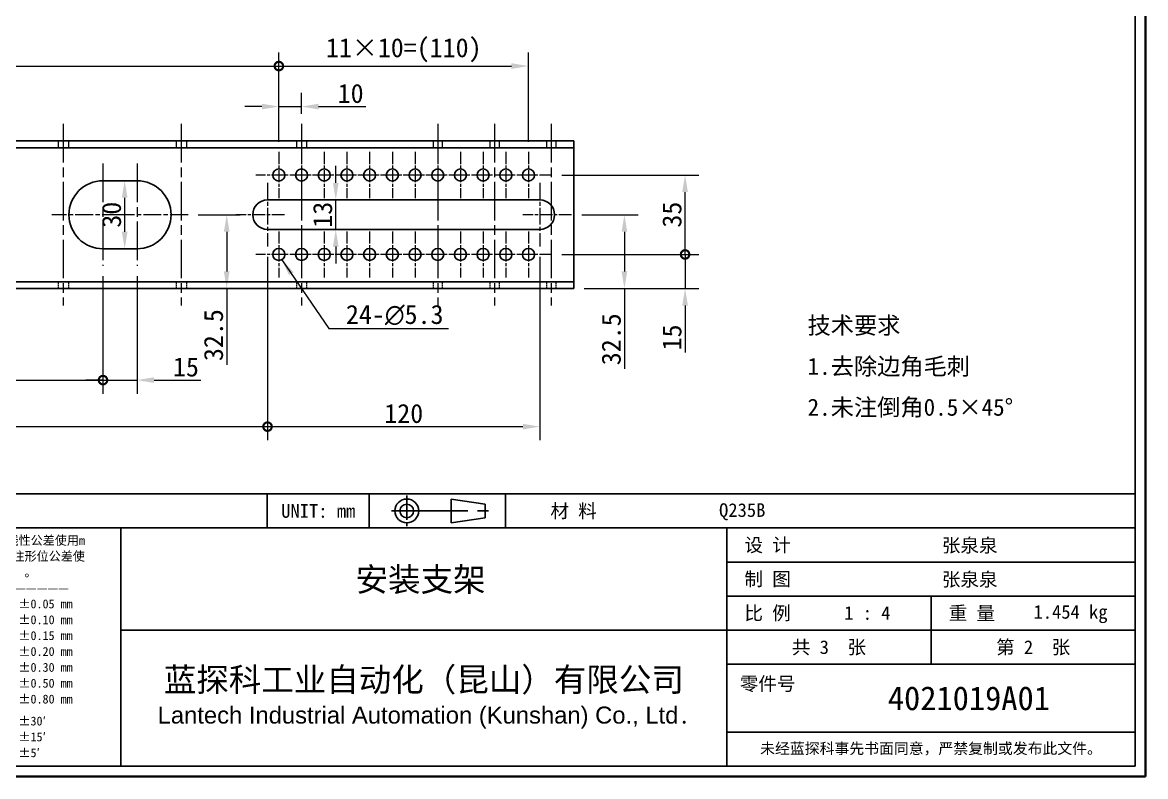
# Model space of a CAD drawing. Header units: millimetres. Extents: x 18 to 875, y 16 to 614.
# Drawn here: x 379.7 to 874.5, y 16.5 to 348.7 of the extents above; entities that cross this region are included whole.
import ezdxf
from ezdxf.enums import TextEntityAlignment as Align

# ---------------------------------------------------------------- set-up
doc = ezdxf.new("R2010")
doc.units = ezdxf.units.MM
doc.header["$LTSCALE"] = 3
doc.linetypes.add('CHAIN', pattern=[0.3543, 0.2362, -0.0295, 0.0591, -0.0295])
doc.linetypes.add('DASHED', pattern=[0.2067, 0.1654, -0.0413])
for name, color, linetype, lineweight in [('1', 7, 'Continuous', 18), ('可见 (ISO)', 7, 'Continuous', 25), ('图框 (ISO)', 7, 'Continuous', 35), ('标题 (ISO)', 7, 'Continuous', 25)]:
    doc.layers.add(name, color=color, linetype=linetype, lineweight=lineweight)
for name, color, linetype, lineweight, true_color in [('中心标记 (ISO)', 1, 'CHAIN', 18, 0xff0000), ('中心线 (ISO)', 1, 'CHAIN', 18, 0xff0000), ('尺寸 (ISO)', 7, 'Continuous', 18, 0x008000), ('符号 (ISO)', 7, 'Continuous', 18, 0x008000), ('隐藏 (ISO)', 5, 'DASHED', 18, 0x0000ff)]:
    doc.layers.add(name, color=color, linetype=linetype, lineweight=lineweight, true_color=true_color)
doc.styles.add('文本样式164', font='SimSun.ttf')
doc.styles.add('文本样式165', font='SimSun.ttf')
doc.styles.add('文本样式74', font='SimSun.ttf')
doc.styles.add('最新国标', font='simfang.ttf')
doc.styles.add('注释文本 (ISO)', font='simfang.ttf')
doc.dimstyles.new('默认 (GB)', dxfattribs={"dimscale": 3, "dimtxt": 2.8, "dimasz": 2.5, "dimexe": 2, "dimexo": 1.5, "dimgap": 0.5, "dimtad": 1, "dimtoh": 1, "dimdsep": 46, "dimtxsty": '最新国标', "dimcen": 0.09, "dimdle": 10, "dimclrd": 256, "dimclre": 256, "dimclrt": 256, "dimaunit": 1, "dimadec": 3, "dimazin": 2, "dimtfac": 0.535714, "dimtmove": 0, "dimatfit": 3, "dimfxl": 0, "dimtolj": 1, "dimtzin": 0, "dimlwd": -1, "dimlwe": -1, "dimarcsym": 0})
doc.dimstyles.new('默认 (GB)$7', dxfattribs={"dimscale": 3, "dimtxt": 2.8, "dimasz": 2.5, "dimexe": 2, "dimexo": 1.5, "dimgap": 0.5, "dimtad": 1, "dimtoh": 1, "dimdsep": 46, "dimtxsty": '最新国标', "dimcen": 0.09, "dimdle": 10, "dimclrd": 256, "dimclre": 256, "dimclrt": 256, "dimaunit": 1, "dimadec": 3, "dimazin": 2, "dimtfac": 0.535714, "dimtmove": 0, "dimatfit": 3, "dimfxl": 0, "dimtolj": 1, "dimtzin": 0, "dimlwd": -1, "dimlwe": -1, "dimarcsym": 0})

# ---------------------------------------------------------------- blocks, each defined once
blk = doc.blocks.new('图框 最新国标')
at = {"layer": '图框 (ISO)', "color": 7, "linetype": 'Continuous', "lineweight": 25}
for p, q in [((290, 203), (290, 7)), ((290, 203), (290, 7)), ((290, 7), (6, 7)), ((290, 7), (18, 7))]:
    blk.add_line(p, q, dxfattribs=at)
at = {"layer": '图框 (ISO)'}
for p, q in [((291.5, 204.5), (291.5, 5.5)), ((291.5, 5.5), (6, 5.5))]:
    blk.add_line(p, q, dxfattribs=at)
at = {"layer": '图框 (ISO)', "style": '文本样式74'}
blk.add_attdef('零件代号_001', (44.32, 200.25), '', height=2.5, rotation=180, dxfattribs=at)
blk = doc.blocks.new('标题栏 最新国标')
at = {"layer": '标题 (ISO)'}
for p, q in [((381.98, -183.84), (196.98, -183.84)), ((254.48, -183.84), (254.48, -188.84)), ((269.48, -183.84), (269.48, -188.84)), ((281.48, -188.09), (281.48, -184.59)), ((281.48, -184.59), (286.48, -185.34)), ((289.48, -183.84), (289.48, -188.84)), ((381.98, -223.84), (381.98, -183.84)), ((383.48, -183.84), (383.48, -225.34)), ((286.48, -185.34), (286.48, -187.34)), ((286.48, -187.34), (281.48, -188.09)), ((196.98, -188.84), (381.98, -188.84)), ((232.98, -188.84), (232.98, -223.84)), ((321.98, -188.84), (321.98, -223.84)), ((321.98, -193.84), (381.98, -193.84)), ((321.98, -198.84), (381.98, -198.84)), ((351.98, -198.84), (351.98, -208.84)), ((321.98, -203.84), (232.98, -203.84)), ((321.98, -203.84), (381.98, -203.84)), ((321.98, -208.84), (381.98, -208.84)), ((321.98, -218.84), (381.98, -218.84)), ((196.98, -223.84), (381.98, -223.84)), ((383.48, -225.34), (196.98, -225.34))]:
    blk.add_line(p, q, dxfattribs=at)
at = {"layer": '标题 (ISO)', "linetype": 'CHAIN', "ltscale": 5.000333}
blk.add_line((274.98, -184.09), (274.98, -188.59), dxfattribs=at)
at = {"layer": '标题 (ISO)', "linetype": 'CHAIN', "ltscale": 15.834605}
blk.add_line((272.73, -186.34), (286.98, -186.34), dxfattribs=at)
at = {"layer": '标题 (ISO)'}
for radius in [1.75, 1]:
    blk.add_circle((274.98, -186.34), radius, dxfattribs=at)
at = {"layer": '1', "style": '文本样式164'}
for s, p in [('UNIT: mm', (261.98, -186.34)), ('材 料', (299.48, -186.34)), ('设 计', (327.98, -191.34)), ('制 图', (327.98, -196.34)), ('比 例', (327.98, -201.34)), ('重 量', (357.98, -201.34)), ('共 3  张', (336.98, -206.34)), ('第 2  张', (366.98, -206.34))]:
    blk.add_text(s, height=2, dxfattribs=at).set_placement(p, align=Align.MIDDLE_CENTER)
at = {"layer": '标题 (ISO)', "char_height": 2, "style": '注释文本 (ISO)'}
for s, insert, attachment_point, line_spacing_factor in [('{\\fSimSun|b0|i0|c134|p2;\\H0.65x;      未注公差角度及线性公差使用m\\P（GB/T1804-2000），未注形位公差使\\P用K级（GB/T 1184-1996）。\\P—————————————————\\P             6以下    ±0.05 mm\\P     6 ～   30以下    ±0.10 mm\\P    30 ～  120以下    ±0.15 mm\\P   120 ～  400以下    ±0.20 mm\\P   400 ～ 1000以下    ±0.30 mm\\P  1000 ～ 2000以下    ±0.50 mm\\P          2000以上    ±0.80 mm\\P\\H0.38462x;\\P\\H2.6x;           300以下    ±30′\\P   300 ～ 1000以下    ±15′\\P          1000以上    ±5′}', (198.48, -206.34), 4, 1.075116), ('{\\fMicrosoft YaHei|b0|i0|c134|p34;\\H1.75x;蓝探科工业自动化（昆山）有限公司\\P\\fArial|b0|i0|c0|p34;\\H0.71429x;Lantech Industrial Automation (Kunshan) Co., Ltd\\fFangSong|b0|i0|c134|p49;.\\H1.15195x; }', (277.48, -213.84), 5, 0.978695)]:
    blk.add_mtext(s, dxfattribs=dict(at, insert=insert, attachment_point=attachment_point, line_spacing_factor=line_spacing_factor))
at = {"layer": '标题 (ISO)', "attachment_point": 5, "style": '注释文本 (ISO)'}
for s, insert, char_height in [('\\fFangSong|b0|i0;零件号', (327.98, -211.84), 2), ('\\fSimSun|b0|i0;{\\H1.6000;未经蓝探科事先书面同意，严禁复制或发布此文件。}', (351.98, -221.34), 1.6)]:
    blk.add_mtext(s, dxfattribs=dict(at, insert=insert, char_height=char_height))
at = {"layer": '标题 (ISO)'}
for tag, p, height, style in [('材料_001', (320.84, -187.21), 2, '注释文本 (ISO)'), ('设计人_001', (353.58, -192.39), 2, '注释文本 (ISO)'), ('库存编号_001', (267.46, -198.15), 3.5, '文本样式165'), ('设计人_001', (353.58, -197.39), 2, '注释文本 (ISO)'), ('视图比例_001', (339.22, -202.33), 2, '注释文本 (ISO)'), ('质量\\P3;_001', (367.02, -202.16), 2, '注释文本 (ISO)'), ('零件代号_001', (345.63, -215.59), 3.5, '文本样式165')]:
    blk.add_attdef(tag, p, '', height=height, dxfattribs=dict(at, style=style))
blk = doc.blocks.new('_DotSmall')
at = {"color": 0, "linetype": 'ByBlock', "const_width": 0.5}
blk.add_lwpolyline([(-0.0625, 0, 1), (0.0625, 0, 1)], format="xyb", close=True, dxfattribs=at)
blk = doc.blocks.new('*D21')
at = {"layer": 'Defpoints', "color": 0, "transparency": 16777216}
for p in [(415.13, 241.52), (118.63, 231.52), (415.13, 191.15)]:
    blk.add_point(p, dxfattribs=at)
at = {"layer": '尺寸 (ISO)', "color": 116, "true_color": 0x00803f, "transparency": 16777216}
for p, q in [((415.13, 237.02), (415.13, 185.15)), ((118.63, 227.02), (118.63, 185.15)), ((126.13, 191.15), (415.13, 191.15))]:
    blk.add_line(p, q, dxfattribs=at)
blk.add_solid([(126.13, 192.4), (126.13, 189.9), (118.63, 191.15)], dxfattribs=at)
at = {"layer": '尺寸 (ISO)', "color": 116, "true_color": 0x00803f, "transparency": 16777216, "xscale": 7.5, "yscale": 7.5, "zscale": 7.5}
blk.add_blockref('_DotSmall', (415.13, 191.15), dxfattribs=at)
at = {"layer": '尺寸 (ISO)', "transparency": 16777216, "insert": (266.85, 196.93), "char_height": 8.4, "attachment_point": 5, "style": '最新国标'}
blk.add_mtext('\\A1;296.5', dxfattribs=at)
blk = doc.blocks.new('*D22')
at = {"layer": 'Defpoints', "color": 0, "transparency": 16777216}
for p in [(415.13, 241.52), (430.13, 241.52), (430.13, 191.15)]:
    blk.add_point(p, dxfattribs=at)
at = {"layer": '尺寸 (ISO)', "color": 116, "true_color": 0x00803f, "transparency": 16777216}
for p, q in [((415.13, 237.02), (415.13, 185.15)), ((430.13, 237.02), (430.13, 185.15)), ((415.13, 191.15), (407.63, 191.15)), ((415.13, 191.15), (430.13, 191.15)), ((437.63, 191.15), (458.26, 191.15))]:
    blk.add_line(p, q, dxfattribs=at)
blk.add_solid([(437.63, 192.4), (437.63, 189.9), (430.13, 191.15)], dxfattribs=at)
at = {"layer": '尺寸 (ISO)', "color": 116, "true_color": 0x00803f, "transparency": 16777216, "xscale": 7.5, "yscale": 7.5, "zscale": 7.5}
blk.add_blockref('_DotSmall', (415.13, 191.15), dxfattribs=at)
at = {"layer": '尺寸 (ISO)', "transparency": 16777216, "insert": (451.69, 196.9), "char_height": 8.4, "attachment_point": 5, "style": '最新国标'}
blk.add_mtext('\\A1;15', dxfattribs=at)
blk = doc.blocks.new('*D29')
at = {"layer": 'Defpoints', "color": 0, "transparency": 16777216}
for p in [(452.63, 264.02), (469.65, 264.02), (471.95, 231.52)]:
    blk.add_point(p, dxfattribs=at)
at = {"layer": '尺寸 (ISO)', "color": 116, "true_color": 0x00803f, "transparency": 16777216}
for p, q in [((457.13, 264.02), (475.65, 264.02)), ((469.65, 256.52), (469.65, 239.02)), ((469.65, 231.52), (469.65, 197.93))]:
    blk.add_line(p, q, dxfattribs=at)
for points in [[(468.4, 256.52), (470.9, 256.52), (469.65, 264.02)], [(468.4, 239.02), (470.9, 239.02), (469.65, 231.52)]]:
    blk.add_solid(points, dxfattribs=at)
at = {"layer": '尺寸 (ISO)', "transparency": 16777216, "insert": (463.88, 210.97), "char_height": 8.4, "attachment_point": 5, "rotation": 90, "style": '最新国标'}
blk.add_mtext('\\A1;32.5', dxfattribs=at)
blk = doc.blocks.new('*D30')
at = {"layer": 'Defpoints', "color": 0, "transparency": 16777216}
for p in [(487.63, 250.02), (118.63, 231.52), (487.63, 170.65)]:
    blk.add_point(p, dxfattribs=at)
at = {"layer": '尺寸 (ISO)', "color": 116, "true_color": 0x00803f, "transparency": 16777216}
for p, q in [((487.63, 245.52), (487.63, 164.65)), ((118.63, 227.02), (118.63, 164.65)), ((126.13, 170.65), (487.63, 170.65))]:
    blk.add_line(p, q, dxfattribs=at)
blk.add_solid([(126.13, 171.9), (126.13, 169.4), (118.63, 170.65)], dxfattribs=at)
at = {"layer": '尺寸 (ISO)', "color": 116, "true_color": 0x00803f, "transparency": 16777216, "xscale": 7.5, "yscale": 7.5, "zscale": 7.5}
blk.add_blockref('_DotSmall', (487.63, 170.65), dxfattribs=at)
at = {"layer": '尺寸 (ISO)', "transparency": 16777216, "insert": (303.1, 176.4), "char_height": 8.4, "attachment_point": 5, "style": '最新国标'}
blk.add_mtext('\\A1;369', dxfattribs=at)
blk = doc.blocks.new('*D31')
at = {"layer": 'Defpoints', "color": 0, "transparency": 16777216}
for p in [(487.63, 250.02), (607.63, 250.02), (607.63, 170.65)]:
    blk.add_point(p, dxfattribs=at)
at = {"layer": '尺寸 (ISO)', "color": 116, "true_color": 0x00803f, "transparency": 16777216}
for p, q in [((487.63, 245.52), (487.63, 164.65)), ((607.63, 245.52), (607.63, 164.65)), ((487.63, 170.65), (600.13, 170.65))]:
    blk.add_line(p, q, dxfattribs=at)
blk.add_solid([(600.13, 171.9), (600.13, 169.4), (607.63, 170.65)], dxfattribs=at)
at = {"layer": '尺寸 (ISO)', "color": 116, "true_color": 0x00803f, "transparency": 16777216, "xscale": 7.5, "yscale": 7.5, "zscale": 7.5, "rotation": 180}
blk.add_blockref('_DotSmall', (487.63, 170.65), dxfattribs=at)
at = {"layer": '尺寸 (ISO)', "transparency": 16777216, "insert": (547.66, 176.4), "char_height": 8.4, "attachment_point": 5, "style": '最新国标'}
blk.add_mtext('\\A1;120', dxfattribs=at)
blk = doc.blocks.new('*D32')
at = {"layer": 'Defpoints', "color": 0, "transparency": 16777216}
for p in [(492.63, 329.52), (118.63, 296.52), (492.63, 291.67)]:
    blk.add_point(p, dxfattribs=at)
at = {"layer": '尺寸 (ISO)', "color": 116, "true_color": 0x00803f, "transparency": 16777216}
for p, q in [((118.63, 301.02), (118.63, 335.52)), ((492.63, 296.17), (492.63, 335.52)), ((126.13, 329.52), (492.63, 329.52))]:
    blk.add_line(p, q, dxfattribs=at)
blk.add_solid([(126.13, 330.77), (126.13, 328.27), (118.63, 329.52)], dxfattribs=at)
at = {"layer": '尺寸 (ISO)', "color": 116, "true_color": 0x00803f, "transparency": 16777216, "xscale": 7.5, "yscale": 7.5, "zscale": 7.5}
blk.add_blockref('_DotSmall', (492.63, 329.52), dxfattribs=at)
at = {"layer": '尺寸 (ISO)', "transparency": 16777216, "insert": (305.6, 335.26), "char_height": 8.4, "attachment_point": 5, "style": '最新国标'}
blk.add_mtext('\\A1;374', dxfattribs=at)
blk = doc.blocks.new('*D33')
at = {"layer": 'Defpoints', "color": 0, "transparency": 16777216}
for p in [(602.63, 329.52), (492.63, 291.67), (602.63, 291.67)]:
    blk.add_point(p, dxfattribs=at)
at = {"layer": '尺寸 (ISO)', "color": 116, "true_color": 0x00803f, "transparency": 16777216}
for p, q in [((492.63, 296.17), (492.63, 335.52)), ((602.63, 296.17), (602.63, 335.52)), ((492.63, 329.52), (595.13, 329.52))]:
    blk.add_line(p, q, dxfattribs=at)
blk.add_solid([(595.13, 330.77), (595.13, 328.27), (602.63, 329.52)], dxfattribs=at)
at = {"layer": '尺寸 (ISO)', "color": 116, "true_color": 0x00803f, "transparency": 16777216, "xscale": 7.5, "yscale": 7.5, "zscale": 7.5, "rotation": 180}
blk.add_blockref('_DotSmall', (492.63, 329.52), dxfattribs=at)
at = {"layer": '尺寸 (ISO)', "transparency": 16777216, "insert": (547.66, 336.49), "char_height": 8.4, "attachment_point": 5, "style": '最新国标'}
blk.add_mtext('\\A1;\\fFangSong|b0|i0;11×10=(110)', dxfattribs=at)
blk = doc.blocks.new('*D34')
at = {"layer": 'Defpoints', "color": 0, "transparency": 16777216}
for p in [(612.78, 246.52), (671.61, 246.52), (622.63, 231.52)]:
    blk.add_point(p, dxfattribs=at)
at = {"layer": '尺寸 (ISO)', "color": 116, "true_color": 0x00803f, "transparency": 16777216}
for p, q in [((671.61, 246.52), (671.61, 261.52)), ((617.28, 246.52), (677.61, 246.52)), ((671.61, 246.52), (671.61, 231.52)), ((627.13, 231.52), (677.61, 231.52)), ((671.61, 224.02), (671.61, 203.39))]:
    blk.add_line(p, q, dxfattribs=at)
blk.add_solid([(670.36, 224.02), (672.86, 224.02), (671.61, 231.52)], dxfattribs=at)
at = {"layer": '尺寸 (ISO)', "color": 116, "true_color": 0x00803f, "transparency": 16777216, "xscale": 7.5, "yscale": 7.5, "zscale": 7.5, "rotation": 270}
blk.add_blockref('_DotSmall', (671.61, 246.52), dxfattribs=at)
at = {"layer": '尺寸 (ISO)', "transparency": 16777216, "insert": (665.86, 209.95), "char_height": 8.4, "attachment_point": 5, "rotation": 90, "style": '最新国标'}
blk.add_mtext('\\A1;15', dxfattribs=at)
blk = doc.blocks.new('*D35')
at = {"layer": 'Defpoints', "color": 0, "transparency": 16777216}
for p in [(612.78, 281.52), (671.61, 281.52), (612.78, 246.52)]:
    blk.add_point(p, dxfattribs=at)
at = {"layer": '尺寸 (ISO)', "color": 116, "true_color": 0x00803f, "transparency": 16777216}
for p, q in [((617.28, 281.52), (677.61, 281.52)), ((671.61, 246.52), (671.61, 274.02)), ((617.28, 246.52), (677.61, 246.52))]:
    blk.add_line(p, q, dxfattribs=at)
blk.add_solid([(670.36, 274.02), (672.86, 274.02), (671.61, 281.52)], dxfattribs=at)
at = {"layer": '尺寸 (ISO)', "color": 116, "true_color": 0x00803f, "transparency": 16777216, "xscale": 7.5, "yscale": 7.5, "zscale": 7.5, "rotation": 270}
blk.add_blockref('_DotSmall', (671.61, 246.52), dxfattribs=at)
at = {"layer": '尺寸 (ISO)', "transparency": 16777216, "insert": (665.86, 264.05), "char_height": 8.4, "attachment_point": 5, "rotation": 90, "style": '最新国标'}
blk.add_mtext('\\A1;35', dxfattribs=at)
blk = doc.blocks.new('*D36')
at = {"layer": 'Defpoints', "color": 0, "transparency": 16777216}
for p in [(621.63, 264.02), (644.89, 264.02), (622.63, 231.52)]:
    blk.add_point(p, dxfattribs=at)
at = {"layer": '尺寸 (ISO)', "color": 116, "true_color": 0x00803f, "transparency": 16777216}
for p, q in [((626.13, 264.02), (650.89, 264.02)), ((644.89, 256.52), (644.89, 239.02)), ((627.13, 231.52), (650.89, 231.52)), ((644.89, 231.52), (644.89, 196.09))]:
    blk.add_line(p, q, dxfattribs=at)
for points in [[(643.64, 256.52), (646.14, 256.52), (644.89, 264.02)], [(643.64, 239.02), (646.14, 239.02), (644.89, 231.52)]]:
    blk.add_solid(points, dxfattribs=at)
at = {"layer": '尺寸 (ISO)', "transparency": 16777216, "insert": (639.12, 209.14), "char_height": 8.4, "attachment_point": 5, "rotation": 90, "style": '最新国标'}
blk.add_mtext('\\A1;32.5', dxfattribs=at)
blk = doc.blocks.new('*D41')
at = {"layer": 'Defpoints', "color": 0, "transparency": 16777216}
for p in [(502.63, 311.67), (502.63, 304.02), (492.63, 291.67)]:
    blk.add_point(p, dxfattribs=at)
at = {"layer": '尺寸 (ISO)', "color": 116, "true_color": 0x00803f, "transparency": 16777216}
for p, q in [((492.63, 296.17), (492.63, 317.67)), ((502.63, 308.52), (502.63, 317.67)), ((485.13, 311.67), (477.63, 311.67)), ((492.63, 311.67), (502.63, 311.67)), ((510.13, 311.67), (530.9, 311.67))]:
    blk.add_line(p, q, dxfattribs=at)
for points in [[(485.13, 312.92), (485.13, 310.42), (492.63, 311.67)], [(510.13, 312.92), (510.13, 310.42), (502.63, 311.67)]]:
    blk.add_solid(points, dxfattribs=at)
at = {"layer": '尺寸 (ISO)', "transparency": 16777216, "insert": (524.26, 317.41), "char_height": 8.4, "attachment_point": 5, "style": '最新国标'}
blk.add_mtext('\\A1;10', dxfattribs=at)
blk = doc.blocks.new('*D44')
at = {"layer": 'Defpoints', "color": 0, "transparency": 16777216}
for p in [(424.7, 279.02), (424.7, 279.02), (424.7, 249.02)]:
    blk.add_point(p, dxfattribs=at)
at = {"layer": '尺寸 (ISO)', "color": 116, "true_color": 0x00803f, "transparency": 16777216}
blk.add_line((424.7, 256.52), (424.7, 271.52), dxfattribs=at)
for points in [[(423.45, 271.52), (425.95, 271.52), (424.7, 279.02)], [(423.45, 256.52), (425.95, 256.52), (424.7, 249.02)]]:
    blk.add_solid(points, dxfattribs=at)
at = {"layer": '尺寸 (ISO)', "transparency": 16777216, "insert": (418.95, 264.02), "char_height": 8.4, "attachment_point": 5, "rotation": 90, "style": '最新国标'}
blk.add_mtext('\\A1;30', dxfattribs=at)
blk = doc.blocks.new('*D45')
at = {"layer": 'Defpoints', "color": 0, "transparency": 16777216}
for p in [(517.7, 270.52), (521.49, 270.52), (521.49, 257.52)]:
    blk.add_point(p, dxfattribs=at)
at = {"layer": '尺寸 (ISO)', "color": 116, "true_color": 0x00803f, "transparency": 16777216}
for p, q in [((517.7, 278.02), (517.7, 285.52)), ((517.7, 257.52), (517.7, 270.52)), ((517.7, 250.02), (517.7, 242.52))]:
    blk.add_line(p, q, dxfattribs=at)
for points in [[(516.45, 278.02), (518.95, 278.02), (517.7, 270.52)], [(516.45, 250.02), (518.95, 250.02), (517.7, 257.52)]]:
    blk.add_solid(points, dxfattribs=at)
at = {"layer": '尺寸 (ISO)', "transparency": 16777216, "insert": (511.95, 264.02), "char_height": 8.4, "attachment_point": 5, "rotation": 90, "style": '最新国标'}
blk.add_mtext('\\A1;13', dxfattribs=at)

msp = doc.modelspace()

# ---------------------------------------------------------------- linework, layer by layer
at = {"layer": '中心标记 (ISO)', "ltscale": 7.51907}
for p, q in [((492.6279, 291.6662), (492.6279, 271.3662)), ((502.6279, 291.6662), (502.6279, 271.3662)), ((512.6279, 291.6662), (512.6279, 271.3662)), ((522.6279, 291.6662), (522.6279, 271.3662)), ((532.6279, 291.6662), (532.6279, 271.3662)), ((542.6279, 291.6662), (542.6279, 271.3662)), ((552.6279, 291.6662), (552.6279, 271.3662)), ((562.6279, 291.6662), (562.6279, 271.3662)), ((572.6279, 291.6662), (572.6279, 271.3662)), ((582.6279, 291.6662), (582.6279, 271.3662)), ((592.6279, 291.6662), (592.6279, 271.3662)), ((602.6279, 291.6662), (602.6279, 271.3662)), ((502.7779, 281.5162), (482.4779, 281.5162)), ((512.7779, 281.5162), (492.4779, 281.5162)), ((522.7779, 281.5162), (502.4779, 281.5162)), ((532.7779, 281.5162), (512.4779, 281.5162)), ((542.7779, 281.5162), (522.4779, 281.5162)), ((552.7779, 281.5162), (532.4779, 281.5162)), ((562.7779, 281.5162), (542.4779, 281.5162)), ((572.7779, 281.5162), (552.4779, 281.5162)), ((582.7779, 281.5162), (562.4779, 281.5162)), ((592.7779, 281.5162), (572.4779, 281.5162)), ((602.7779, 281.5162), (582.4779, 281.5162)), ((612.7779, 281.5162), (592.4779, 281.5162)), ((492.6279, 256.6662), (492.6279, 236.3662)), ((502.6279, 256.6662), (502.6279, 236.3662)), ((512.6279, 256.6662), (512.6279, 236.3662)), ((522.6279, 256.6662), (522.6279, 236.3662)), ((532.6279, 256.6662), (532.6279, 236.3662)), ((542.6279, 256.6662), (542.6279, 236.3662)), ((552.6279, 256.6662), (552.6279, 236.3662)), ((562.6279, 256.6662), (562.6279, 236.3662)), ((572.6279, 256.6662), (572.6279, 236.3662)), ((582.6279, 256.6662), (582.6279, 236.3662)), ((592.6279, 256.6662), (592.6279, 236.3662)), ((602.6279, 256.6662), (602.6279, 236.3662)), ((502.7779, 246.5162), (482.4779, 246.5162)), ((512.7779, 246.5162), (492.4779, 246.5162)), ((522.7779, 246.5162), (502.4779, 246.5162)), ((532.7779, 246.5162), (512.4779, 246.5162)), ((542.7779, 246.5162), (522.4779, 246.5162)), ((552.7779, 246.5162), (532.4779, 246.5162)), ((562.7779, 246.5162), (542.4779, 246.5162)), ((572.7779, 246.5162), (552.4779, 246.5162)), ((582.7779, 246.5162), (562.4779, 246.5162)), ((592.7779, 246.5162), (572.4779, 246.5162)), ((602.7779, 246.5162), (582.4779, 246.5162)), ((612.7779, 246.5162), (592.4779, 246.5162))]:
    msp.add_line(p, q, dxfattribs=at)
at = {"layer": '中心标记 (ISO)', "ltscale": 23.990969}
for p, q in [((415.1279, 286.5162), (415.1279, 241.5162)), ((430.1279, 286.5162), (430.1279, 241.5162))]:
    msp.add_line(p, q, dxfattribs=at)
at = {"layer": '中心标记 (ISO)', "ltscale": 10.371169}
for p, q in [((487.6279, 278.0162), (487.6279, 250.0162)), ((607.6279, 278.0162), (607.6279, 250.0162))]:
    msp.add_line(p, q, dxfattribs=at)
at = {"layer": '中心标记 (ISO)', "ltscale": 11.111974}
for p, q in [((422.6279, 264.0162), (392.6279, 264.0162)), ((452.6279, 264.0162), (422.6279, 264.0162))]:
    msp.add_line(p, q, dxfattribs=at)
at = {"layer": '中心标记 (ISO)', "ltscale": 7.963553}
for p, q in [((495.1279, 264.0162), (473.6279, 264.0162)), ((621.6279, 264.0162), (600.1279, 264.0162))]:
    msp.add_line(p, q, dxfattribs=at)
at = {"layer": '中心线 (ISO)', "ltscale": 23.990969}
for p, q in [((397.6279, 304.0162), (397.6279, 224.0162)), ((449.6279, 304.0162), (449.6279, 224.0162)), ((502.6279, 304.0162), (502.6279, 224.0162)), ((562.6279, 304.0162), (562.6279, 224.0162)), ((587.6279, 304.0162), (587.6279, 224.0162)), ((612.6279, 304.0162), (612.6279, 224.0162))]:
    msp.add_line(p, q, dxfattribs=at)
at = {"layer": '可见 (ISO)'}
for p, q in [((197.6279, 296.5162), (622.6279, 296.5162)), ((622.6279, 293.5162), (197.6279, 293.5162)), ((622.6279, 296.5162), (622.6279, 293.5162)), ((622.6279, 290.5162), (622.6279, 293.5162)), ((622.6279, 237.5162), (622.6279, 290.5162)), ((415.1279, 279.0162), (430.1279, 279.0162)), ((487.6279, 270.5162), (607.6279, 270.5162)), ((607.6279, 257.5162), (487.6279, 257.5162)), ((430.1279, 249.0162), (415.1279, 249.0162)), ((197.6279, 234.5162), (622.6279, 234.5162)), ((622.6279, 234.5162), (622.6279, 237.5162)), ((622.6279, 234.5162), (622.6279, 231.5162)), ((622.6279, 231.5162), (197.6279, 231.5162))]:
    msp.add_line(p, q, dxfattribs=at)
for centre in [(492.6279, 281.5162), (502.6279, 281.5162), (512.6279, 281.5162), (522.6279, 281.5162), (532.6279, 281.5162), (542.6279, 281.5162), (552.6279, 281.5162), (562.6279, 281.5162), (572.6279, 281.5162), (582.6279, 281.5162), (592.6279, 281.5162), (602.6279, 281.5162), (492.6279, 246.5162), (502.6279, 246.5162), (512.6279, 246.5162), (522.6279, 246.5162), (532.6279, 246.5162), (542.6279, 246.5162), (552.6279, 246.5162), (562.6279, 246.5162), (572.6279, 246.5162), (582.6279, 246.5162), (592.6279, 246.5162), (602.6279, 246.5162)]:
    msp.add_circle(centre, 2.65, dxfattribs=at)
for centre, radius, start, end in [((415.1279, 264.0162), 15, 90, 270), ((430.1279, 264.0162), 15, 270, 90), ((487.6279, 264.0162), 6.5, 90, 270), ((607.6279, 264.0162), 6.5, 270, 90)]:
    msp.add_arc(centre, radius, start, end, dxfattribs=at)
at = {"layer": '隐藏 (ISO)', "ltscale": 1.904597}
for p, q in [((395.3779, 296.5162), (395.3779, 293.5162)), ((399.8779, 296.5162), (399.8779, 293.5162)), ((447.3779, 296.5162), (447.3779, 293.5162)), ((451.8779, 296.5162), (451.8779, 293.5162)), ((500.3779, 296.5162), (500.3779, 293.5162)), ((504.8779, 296.5162), (504.8779, 293.5162)), ((560.6279, 296.5162), (560.6279, 293.5162)), ((564.6279, 296.5162), (564.6279, 293.5162)), ((585.6279, 296.5162), (585.6279, 293.5162)), ((589.6279, 296.5162), (589.6279, 293.5162)), ((610.6279, 296.5162), (610.6279, 293.5162)), ((614.6279, 296.5162), (614.6279, 293.5162)), ((395.3779, 234.5162), (395.3779, 231.5162)), ((399.8779, 234.5162), (399.8779, 231.5162)), ((447.3779, 234.5162), (447.3779, 231.5162)), ((451.8779, 234.5162), (451.8779, 231.5162)), ((500.3779, 234.5162), (500.3779, 231.5162)), ((504.8779, 234.5162), (504.8779, 231.5162)), ((560.6279, 234.5162), (560.6279, 231.5162)), ((564.6279, 234.5162), (564.6279, 231.5162)), ((585.6279, 234.5162), (585.6279, 231.5162)), ((589.6279, 234.5162), (589.6279, 231.5162)), ((610.6279, 234.5162), (610.6279, 231.5162)), ((614.6279, 234.5162), (614.6279, 231.5162))]:
    msp.add_line(p, q, dxfattribs=at)

# ---------------------------------------------------------------- block references
at = {"xscale": 3, "yscale": 3, "zscale": 3}
msp.add_blockref('图框 最新国标', (0, 0), dxfattribs=at)
ref = msp.add_blockref('标题栏 最新国标', (-275.9476, 692.5328), dxfattribs=dict(xscale=3, yscale=3, zscale=3))
ref.add_attrib('零件代号_001', '4021019A01', (760.9567, 45.75), dxfattribs={"layer": '标题 (ISO)', "height": 10.5, "style": '文本样式165'})
ref.add_attrib('库存编号_001', '安装支架', (526.4372, 98.074), dxfattribs={"layer": '标题 (ISO)', "height": 10.5, "style": '文本样式165'})
ref.add_attrib('质量\\P3;_001', '1.454 kg', (825.12, 86.0486), dxfattribs={"layer": '标题 (ISO)', "height": 6, "style": '注释文本 (ISO)'})
ref.add_attrib('视图比例_001', '1 : 4', (741.72, 85.5514), dxfattribs={"layer": '标题 (ISO)', "height": 6, "style": '注释文本 (ISO)'})
ref.add_attrib('设计人_001', '张泉泉', (784.7829, 115.3629), dxfattribs={"layer": '标题 (ISO)', "height": 6, "style": '注释文本 (ISO)'})
ref.add_attrib('设计人_001', '张泉泉', (784.7829, 100.3629), dxfattribs={"layer": '标题 (ISO)', "height": 6, "style": '注释文本 (ISO)'})
ref.add_attrib('材料_001', 'Q235B', (686.58, 130.8943), dxfattribs={"layer": '标题 (ISO)', "height": 6, "style": '注释文本 (ISO)'})

# ---------------------------------------------------------------- texts
at = {"layer": '符号 (ISO)'}
for s, insert, char_height, width, attachment_point, line_spacing_factor, style in [('24-\\fAIGDT|b0|i0;{\\H8.4000;n}\\fFangSong|b0|i0;{\\H8.4000;5.3}', (522.1849, 215.3387), 8.4, 47.611226, 7, 0.49, '最新国标'), ('\\fFangSong|b0|i0;{\\H7.5000;技术要求\\P}\\fFangSong|b0|i0;{\\H7.5000;1.去除边角毛刺\\P}\\fFangSong|b0|i0;{\\H7.5000;2.未注倒角0.5×45°}', (725.5838, 196.7836), 7.5, 106.666667, 4, 1.441304, '注释文本 (ISO)')]:
    msp.add_mtext(s, dxfattribs=dict(at, insert=insert, char_height=char_height, width=width, attachment_point=attachment_point, line_spacing_factor=line_spacing_factor, style=style))

# ---------------------------------------------------------------- dimensions: what is measured, and where the dimension line sits
at = {"layer": '尺寸 (ISO)', "color": 116, "true_color": 0x00803f}
dim = msp.add_linear_dim(base=(602.6279, 329.5162), p1=(492.6279, 291.6662), p2=(602.6279, 291.6662), angle=180, text='\\fFangSong|b0|i0;11×10=(<>)', dimstyle='默认 (GB)', override={"dimgap": 0.5, "dimtoh": 0, "dimdec": 2, "dimblk1": 'DotSmall', "dimsah": 1, "dimdle": 0, "dimtol": 0, "dimlim": 0, "dimtp": 0, "dimtm": 0, "dimtdec": 2, "dimtofl": 0, "dimatfit": 1}, dxfattribs=at)
dim.commit()
dim.dimension.update_dxf_attribs({"geometry": '*D33', "text_midpoint": (547.6579, 329.5162), "dimtype": 160})
for base, p1, p2, angle, override, picture, middle in [((492.6279, 329.5162), (118.6279, 296.5162), (492.6279, 291.6662), 180, {"dimgap": 0.5, "dimtoh": 0, "dimdec": 2, "dimblk2": 'DotSmall', "dimsah": 1, "dimdle": 0, "dimtol": 0, "dimlim": 0, "dimtp": 0, "dimtm": 0, "dimtdec": 2, "dimtofl": 0, "dimatfit": 1}, '*D32', (305.5979, 329.5162)), ((502.6279, 311.6659), (492.6279, 291.6662), (502.6279, 304.0162), 180, {"dimgap": 0.5, "dimtoh": 0, "dimdec": 2, "dimtol": 0, "dimlim": 0, "dimtp": 0, "dimtm": 0, "dimtdec": 2, "dimtofl": 1, "dimatfit": 1}, '*D41', (524.2639, 311.6659)), ((517.6955, 270.5162), (521.49, 257.5162), (521.49, 270.5162), 90, {"dimgap": 0.5, "dimtoh": 0, "dimdec": 2, "dimse1": 1, "dimse2": 1, "dimtol": 0, "dimlim": 0, "dimtp": 0, "dimtm": 0, "dimtdec": 2, "dimtofl": 1, "dimatfit": 1}, '*D45', (517.6955, 264.0162)), ((424.7029, 279.0162), (424.7029, 249.0162), (424.7029, 279.0162), 90, {"dimgap": 0.5, "dimtoh": 0, "dimdec": 2, "dimse1": 1, "dimse2": 1, "dimtol": 0, "dimlim": 0, "dimtp": 0, "dimtm": 0, "dimtdec": 2, "dimtofl": 0, "dimatfit": 1}, '*D44', (424.7029, 264.0162)), ((671.6128, 281.5162), (612.7779, 246.5162), (612.7779, 281.5162), 90, {"dimgap": 0.5, "dimtoh": 0, "dimdec": 2, "dimblk1": 'DotSmall', "dimsah": 1, "dimdle": 0, "dimtol": 0, "dimlim": 0, "dimtp": 0, "dimtm": 0, "dimtdec": 2, "dimtofl": 0, "dimatfit": 1}, '*D35', (671.6128, 264.0462)), ((469.6544, 264.0162), (471.9488, 231.5162), (452.6279, 264.0162), 90, {"dimgap": 0.5, "dimtoh": 0, "dimdec": 2, "dimse1": 1, "dimtol": 0, "dimlim": 0, "dimtp": 0, "dimtm": 0, "dimtdec": 2, "dimtofl": 0, "dimatfit": 2}, '*D29', (469.6544, 210.9722)), ((644.8909, 264.0162), (622.6279, 231.5162), (621.6279, 264.0162), 90, {"dimgap": 0.5, "dimtoh": 0, "dimdec": 2, "dimtol": 0, "dimlim": 0, "dimtp": 0, "dimtm": 0, "dimtdec": 2, "dimtofl": 0, "dimatfit": 2}, '*D36', (644.8909, 209.1375)), ((671.6128, 246.5162), (622.6279, 231.5162), (612.7779, 246.5162), 90, {"dimgap": 0.5, "dimtoh": 0, "dimdec": 2, "dimblk2": 'DotSmall', "dimsah": 1, "dimdle": 0, "dimtol": 0, "dimlim": 0, "dimtp": 0, "dimtm": 0, "dimtdec": 2, "dimtofl": 1, "dimatfit": 1}, '*D34', (671.6128, 209.9522)), ((487.6279, 170.6522), (118.6279, 231.5162), (487.6279, 250.0162), 180, {"dimgap": 0.5, "dimtoh": 0, "dimdec": 2, "dimblk2": 'DotSmall', "dimsah": 1, "dimdle": 0, "dimtol": 0, "dimlim": 0, "dimtp": 0, "dimtm": 0, "dimtdec": 2, "dimtofl": 0, "dimatfit": 1}, '*D30', (303.0979, 170.6522)), ((607.6279, 170.6522), (487.6279, 250.0162), (607.6279, 250.0162), 180, {"dimgap": 0.5, "dimtoh": 0, "dimdec": 2, "dimblk1": 'DotSmall', "dimsah": 1, "dimdle": 0, "dimtol": 0, "dimlim": 0, "dimtp": 0, "dimtm": 0, "dimtdec": 2, "dimtofl": 0, "dimatfit": 1}, '*D31', (547.6579, 170.6522)), ((415.1279, 191.1543), (118.6279, 231.5162), (415.1279, 241.5162), 180, {"dimgap": 0.5, "dimtoh": 0, "dimdec": 2, "dimblk2": 'DotSmall', "dimsah": 1, "dimdle": 0, "dimtol": 0, "dimlim": 0, "dimtp": 0, "dimtm": 0, "dimtdec": 2, "dimtofl": 0, "dimatfit": 1}, '*D21', (266.8479, 191.1543)), ((430.1279, 191.1543), (415.1279, 241.5162), (430.1279, 241.5162), 180, {"dimgap": 0.5, "dimtoh": 0, "dimdec": 2, "dimblk1": 'DotSmall', "dimsah": 1, "dimdle": 0, "dimtol": 0, "dimlim": 0, "dimtp": 0, "dimtm": 0, "dimtdec": 2, "dimtofl": 1, "dimatfit": 1}, '*D22', (451.6919, 191.1543))]:
    dim = msp.add_linear_dim(base=base, p1=p1, p2=p2, angle=angle, dimstyle='默认 (GB)', override=override, dxfattribs=at)
    dim.commit()
    dim.dimension.update_dxf_attribs({"geometry": picture, "text_midpoint": middle, "dimtype": 160})

# ---------------------------------------------------------------- leaders
at = {"layer": '符号 (ISO)', "annotation_type": 0, "has_hookline": 1, "hookline_direction": 0, "text_width": 45.1469}
msp.add_leader([(493.9039, 244.1936), (514.6849, 213.9387), (522.1849, 213.9387)], dimstyle='默认 (GB)$7', override={"dimgap": 0, "dimtad": 1}, dxfattribs=at)

doc.saveas('drawing.dxf')
